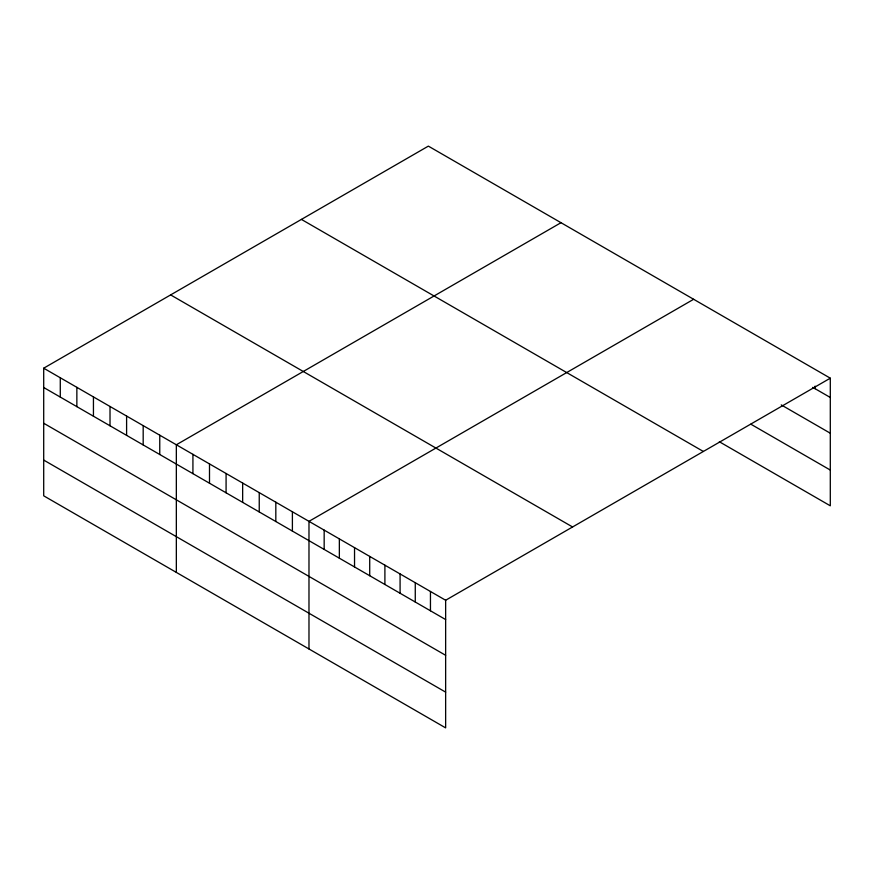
<?xml version="1.0" encoding="UTF-8"?>
<svg xmlns="http://www.w3.org/2000/svg" width="874" height="874" viewBox="0 0 874 874"><rect width="100%" height="100%" fill="white"/><g stroke="black" fill="none" stroke-linecap="round" stroke-linejoin="round"><path stroke-width="1.31" d="M43.7 368.194L445.642 600.252L445.642 727.878L43.7 495.82L43.7 368.194L428.358 146.122L830.3 378.18L830.3 505.806L719.335 441.741M560.999 222.695L176.34 444.779L176.34 572.404M693.639 299.279L308.981 521.352L308.981 648.978M445.642 600.252L830.3 378.18M812.776 387.357L830.3 397.473M781.247 404.902L830.3 433.22M750.875 424.196L830.3 470.059M301.421 219.407L703.362 451.465M170.638 294.909L572.579 526.967M43.7 387.499L445.642 619.557M43.7 423.245L445.642 655.303M43.7 460.074L445.642 692.132M815.114 386.133L815.114 388.712M430.456 591.49L430.456 610.795M415.27 582.729L415.27 602.022M400.084 573.956L400.084 593.26M384.899 565.194L384.899 584.488M369.713 556.421L369.713 575.726M354.538 547.659L354.538 566.964M339.352 538.887L339.352 558.191M324.167 530.125L324.167 549.429M292.397 511.782L292.397 531.086M275.823 502.211L275.823 521.516M259.239 492.641L259.239 511.946M242.655 483.071L242.655 502.364M226.082 473.5L226.082 492.794M209.498 463.919L209.498 483.224M192.925 454.349L192.925 473.653M159.756 435.208L159.756 454.513M143.183 425.638L143.183 444.932M126.599 416.057L126.599 435.361M110.015 406.486L110.015 425.791M93.442 396.916L93.442 416.221M76.857 387.346L76.857 406.65M60.284 377.776L60.284 397.069"/></g></svg>
